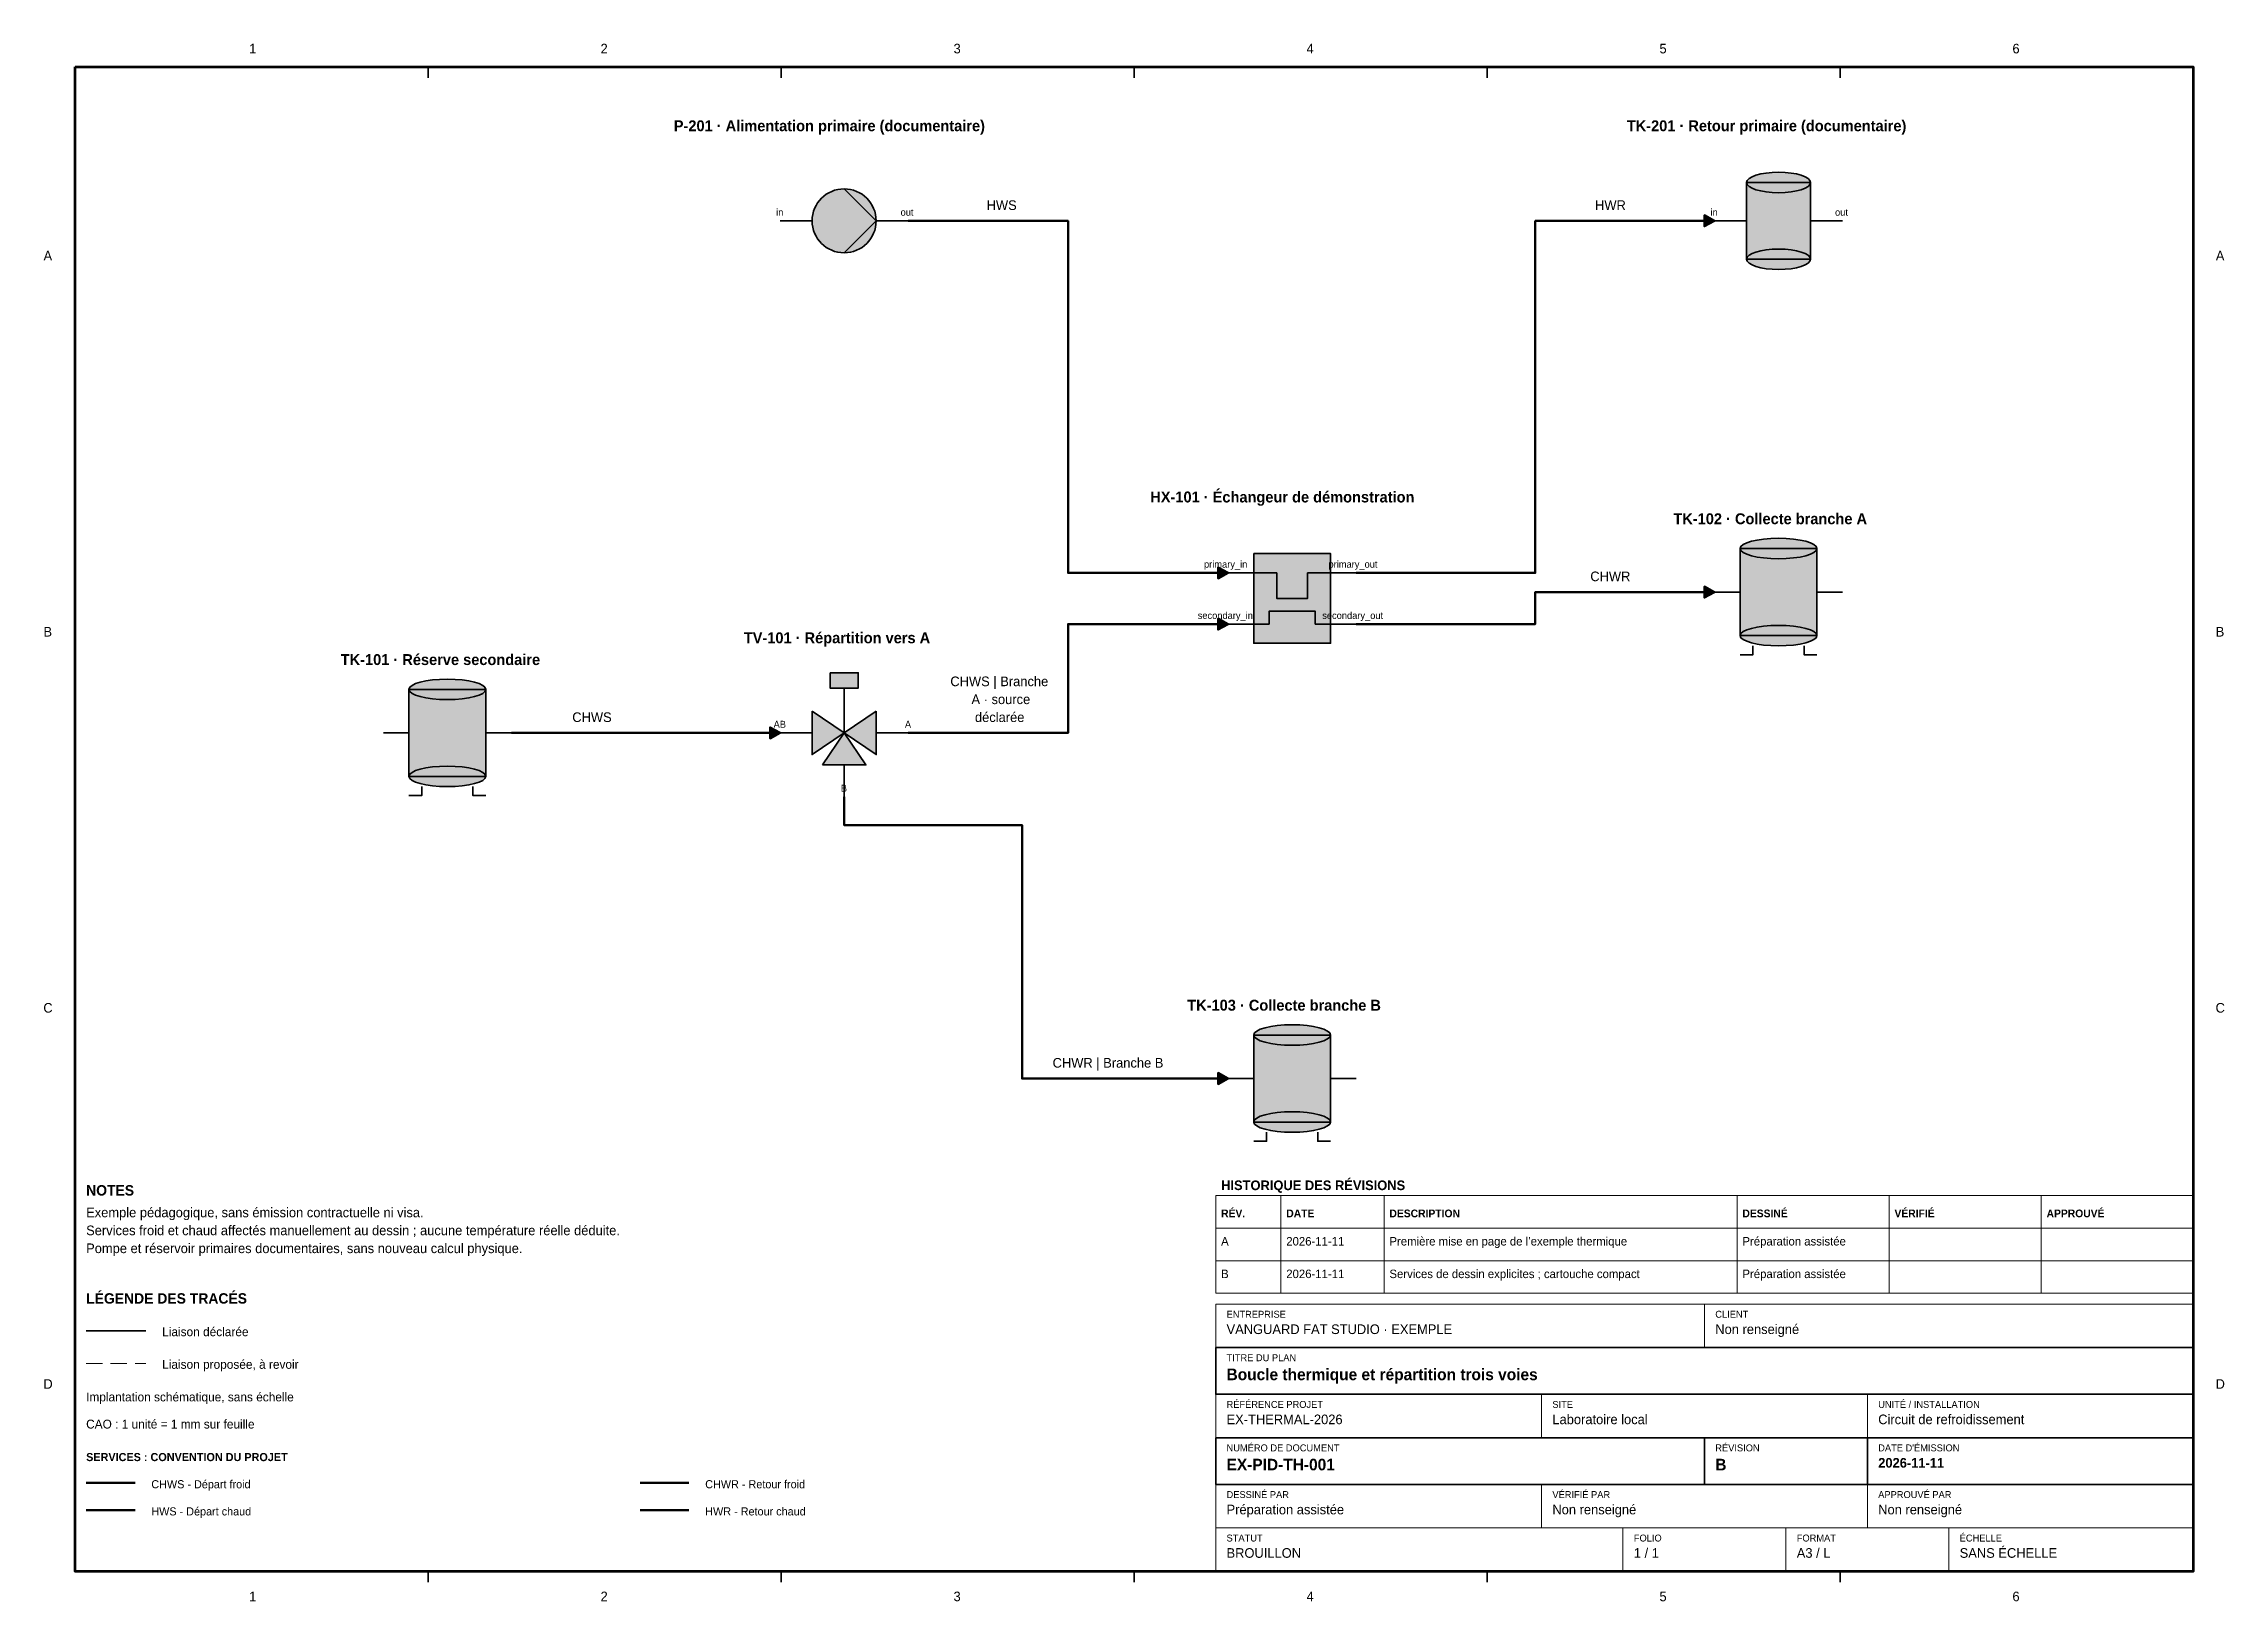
# Model space of a CAD drawing. Header units: millimetres. Extents: x 14 to 416, y 4 to 291.
import ezdxf

# ---------------------------------------------------------------- set-up
doc = ezdxf.new("R2010")
doc.units = ezdxf.units.MM
doc.linetypes.add('PID_DASHED', pattern=[4.5, 3, -1.5])
for name, color, linetype, lineweight in [('PID_BORDER', 7, 'Continuous', 70), ('PID_EQUIPMENT', 7, 'Continuous', 35), ('PID_PIPES', 7, 'Continuous', 50), ('PID_REVISIONS', 7, 'Continuous', 18), ('PID_TEXT', 7, 'Continuous', 18), ('PID_TITLEBLOCK', 7, 'Continuous', 35)]:
    doc.layers.add(name, color=color, linetype=linetype, lineweight=lineweight)
doc.styles.add('PID_BOLD', font='Geist-Bold.ttf')
doc.styles.add('PID_REGULAR', font='Geist-Regular.ttf')

msp = doc.modelspace()

# ---------------------------------------------------------------- hatches: boundary and pattern name
at = {"layer": 'PID_EQUIPMENT'}
h = msp.add_hatch(color=255, dxfattribs=at)
edge = h.paths.add_edge_path()
edge.add_ellipse((333.65, 265.74), major_axis=(5.89, 0), ratio=0.32, start_angle=0, end_angle=360)
for points in [[(327.76, 265.74), (339.54, 265.74), (339.54, 251.6), (327.76, 251.6)], [(237.01, 197.39), (251.15, 197.39), (251.15, 180.89), (237.01, 180.89)], [(326.58, 198.33), (340.72, 198.33), (340.72, 182.3), (326.58, 182.3)], [(158.99, 175.47), (164.18, 175.47), (164.18, 172.64), (158.99, 172.64)], [(81.44, 172.4), (95.59, 172.4), (95.59, 156.38), (81.44, 156.38)], [(155.69, 168.4), (161.58, 164.39), (155.69, 160.38)], [(167.48, 168.4), (161.58, 164.39), (167.48, 160.38)], [(157.58, 158.5), (161.58, 164.39), (165.59, 158.5)], [(237.01, 108.76), (251.15, 108.76), (251.15, 92.74), (237.01, 92.74)]]:
    msp.add_hatch(color=255, dxfattribs=at).paths.add_polyline_path(points)
h = msp.add_hatch(color=255, dxfattribs=at)
edge = h.paths.add_edge_path()
edge.add_arc((161.58, 258.67), 5.89, 0, 360)
h = msp.add_hatch(color=255, dxfattribs=at)
edge = h.paths.add_edge_path()
edge.add_ellipse((333.65, 251.6), major_axis=(5.89, 0), ratio=0.32, start_angle=0, end_angle=360)
h = msp.add_hatch(color=255, dxfattribs=at)
edge = h.paths.add_edge_path()
edge.add_ellipse((333.65, 198.33), major_axis=(7.07, 0), ratio=0.266667, start_angle=0, end_angle=360)
h = msp.add_hatch(color=255, dxfattribs=at)
edge = h.paths.add_edge_path()
edge.add_ellipse((333.65, 182.3), major_axis=(7.07, 0), ratio=0.266667, start_angle=0, end_angle=360)
h = msp.add_hatch(color=255, dxfattribs=at)
edge = h.paths.add_edge_path()
edge.add_ellipse((88.52, 172.4), major_axis=(7.07, 0), ratio=0.266667, start_angle=0, end_angle=360)
h = msp.add_hatch(color=255, dxfattribs=at)
edge = h.paths.add_edge_path()
edge.add_ellipse((88.52, 156.38), major_axis=(7.07, 0), ratio=0.266667, start_angle=0, end_angle=360)
h = msp.add_hatch(color=255, dxfattribs=at)
edge = h.paths.add_edge_path()
edge.add_ellipse((244.08, 108.76), major_axis=(7.07, 0), ratio=0.266667, start_angle=0, end_angle=360)
h = msp.add_hatch(color=255, dxfattribs=at)
edge = h.paths.add_edge_path()
edge.add_ellipse((244.08, 92.74), major_axis=(7.07, 0), ratio=0.266667, start_angle=0, end_angle=360)
at = {"layer": 'PID_PIPES'}
for color, points in [(13, [(321.86, 258.67), (320, 257.66), (320, 259.69)]), (12, [(232.3, 193.85), (230.43, 192.84), (230.43, 194.87)]), (153, [(321.86, 190.32), (320, 189.3), (320, 191.33)]), (152, [(232.3, 184.42), (230.43, 183.41), (230.43, 185.44)]), (152, [(149.8, 164.39), (147.94, 163.37), (147.94, 165.41)]), (153, [(232.3, 100.75), (230.43, 99.73), (230.43, 101.77)])]:
    msp.add_hatch(color=color, dxfattribs=at).paths.add_polyline_path(points)

# ---------------------------------------------------------------- linework, layer by layer
at = {"layer": 'PID_BORDER', "color": 7, "lineweight": 70}
msp.add_lwpolyline([(20, 287), (410, 287), (410, 10), (20, 10)], close=True, dxfattribs=at)
at = {"layer": 'PID_BORDER', "color": 7, "lineweight": 35}
for points in [[(85, 287), (85, 285)], [(150, 287), (150, 285)], [(215, 287), (215, 285)], [(280, 287), (280, 285)], [(345, 287), (345, 285)], [(85, 10), (85, 8)], [(150, 10), (150, 8)], [(215, 10), (215, 8)], [(280, 10), (280, 8)], [(345, 10), (345, 8)]]:
    msp.add_lwpolyline(points, dxfattribs=at)
at = {"layer": 'PID_EQUIPMENT', "color": 7, "lineweight": 35}
for points in [[(327.76, 265.74), (339.54, 265.74), (339.54, 251.6), (327.76, 251.6)], [(237.01, 197.39), (251.15, 197.39), (251.15, 180.89), (237.01, 180.89)], [(326.58, 198.33), (340.72, 198.33), (340.72, 182.3), (326.58, 182.3)], [(158.99, 175.47), (164.18, 175.47), (164.18, 172.64), (158.99, 172.64)], [(81.44, 172.4), (95.59, 172.4), (95.59, 156.38), (81.44, 156.38)], [(155.69, 168.4), (161.58, 164.39), (155.69, 160.38)], [(167.48, 168.4), (161.58, 164.39), (167.48, 160.38)], [(157.58, 158.5), (161.58, 164.39), (165.59, 158.5)], [(237.01, 108.76), (251.15, 108.76), (251.15, 92.74), (237.01, 92.74)]]:
    msp.add_lwpolyline(points, close=True, dxfattribs=at)
for points in [[(161.58, 264.56), (167.48, 258.67)], [(149.8, 258.67), (155.69, 258.67)], [(161.58, 252.78), (167.48, 258.67)], [(167.48, 258.67), (173.37, 258.67)], [(321.86, 258.67), (327.76, 258.67)], [(339.54, 258.67), (345.43, 258.67)], [(232.3, 193.85), (237.01, 193.85)], [(237.01, 193.85), (241.25, 193.85), (241.25, 189.14), (246.91, 189.14), (246.91, 193.85), (251.15, 193.85)], [(251.15, 193.85), (255.87, 193.85)], [(321.86, 190.32), (326.58, 190.32)], [(340.72, 190.32), (345.43, 190.32)], [(237.01, 184.42), (239.84, 184.42), (239.84, 186.78), (248.32, 186.78), (248.32, 184.42), (251.15, 184.42)], [(232.3, 184.42), (237.01, 184.42)], [(251.15, 184.42), (255.87, 184.42)], [(328.93, 180.42), (328.93, 178.77), (326.58, 178.77)], [(338.36, 180.42), (338.36, 178.77), (340.72, 178.77)], [(161.58, 164.39), (161.58, 172.64)], [(76.73, 164.39), (81.44, 164.39)], [(95.59, 164.39), (100.3, 164.39)], [(149.8, 164.39), (155.69, 164.39)], [(167.48, 164.39), (173.37, 164.39)], [(161.58, 158.5), (161.58, 152.6)], [(83.8, 154.49), (83.8, 152.84), (81.44, 152.84)], [(93.23, 154.49), (93.23, 152.84), (95.59, 152.84)], [(232.3, 100.75), (237.01, 100.75)], [(251.15, 100.75), (255.87, 100.75)], [(239.37, 90.85), (239.37, 89.2), (237.01, 89.2)], [(248.79, 90.85), (248.79, 89.2), (251.15, 89.2)]]:
    msp.add_lwpolyline(points, dxfattribs=at)
msp.add_circle((161.58, 258.67), 5.89, dxfattribs=at)
for centre, major_axis, ratio in [((333.65, 265.74), (5.89, 0), 0.32), ((333.65, 251.6), (5.89, 0), 0.32), ((333.65, 198.33), (7.07, 0), 0.266667), ((333.65, 182.3), (7.07, 0), 0.266667), ((88.52, 172.4), (7.07, 0), 0.266667), ((88.52, 156.38), (7.07, 0), 0.266667), ((244.08, 108.76), (7.07, 0), 0.266667), ((244.08, 92.74), (7.07, 0), 0.266667)]:
    msp.add_ellipse(centre, major_axis=major_axis, ratio=ratio, dxfattribs=at)
at = {"layer": 'PID_PIPES', "color": 12, "lineweight": 50}
msp.add_lwpolyline([(173.37, 258.67), (178.55, 258.67), (202.83, 258.67), (202.83, 193.85), (227.11, 193.85), (232.3, 193.85)], dxfattribs=at)
at = {"layer": 'PID_PIPES', "color": 13, "lineweight": 50}
msp.add_lwpolyline([(255.87, 193.85), (261.05, 193.85), (288.86, 193.85), (288.86, 258.67), (316.68, 258.67), (321.86, 258.67)], dxfattribs=at)
msp.add_lwpolyline([(321.86, 258.67), (320, 257.66), (320, 259.69)], close=True, dxfattribs=at)
at = {"layer": 'PID_PIPES', "color": 12, "lineweight": 50}
msp.add_lwpolyline([(232.3, 193.85), (230.43, 192.84), (230.43, 194.87)], close=True, dxfattribs=at)
at = {"layer": 'PID_PIPES', "color": 153, "lineweight": 50}
for points in [[(255.87, 184.42), (261.05, 184.42), (288.86, 184.42), (288.86, 190.32), (316.68, 190.32), (321.86, 190.32)], [(161.58, 152.6), (161.58, 147.42), (194.35, 147.42), (194.35, 100.75), (227.11, 100.75), (232.3, 100.75)]]:
    msp.add_lwpolyline(points, dxfattribs=at)
for points in [[(321.86, 190.32), (320, 189.3), (320, 191.33)], [(232.3, 100.75), (230.43, 99.73), (230.43, 101.77)]]:
    msp.add_lwpolyline(points, close=True, dxfattribs=at)
at = {"layer": 'PID_PIPES', "color": 152, "lineweight": 50}
for points in [[(232.3, 184.42), (230.43, 183.41), (230.43, 185.44)], [(149.8, 164.39), (147.94, 163.37), (147.94, 165.41)]]:
    msp.add_lwpolyline(points, close=True, dxfattribs=at)
for points in [[(173.37, 164.39), (178.55, 164.39), (202.83, 164.39), (202.83, 184.42), (227.11, 184.42), (232.3, 184.42)], [(100.3, 164.39), (105.49, 164.39), (125.05, 164.39), (125.05, 164.39), (144.61, 164.39), (149.8, 164.39)]]:
    msp.add_lwpolyline(points, dxfattribs=at)
at = {"layer": 'PID_REVISIONS', "color": 7, "lineweight": 18}
for points in [[(230, 79.2), (242, 79.2), (242, 73.2), (230, 73.2)], [(242, 79.2), (261, 79.2), (261, 73.2), (242, 73.2)], [(261, 79.2), (326, 79.2), (326, 73.2), (261, 73.2)], [(326, 79.2), (354, 79.2), (354, 73.2), (326, 73.2)], [(354, 79.2), (382, 79.2), (382, 73.2), (354, 73.2)], [(382, 79.2), (410, 79.2), (410, 73.2), (382, 73.2)], [(230, 73.2), (242, 73.2), (242, 67.2), (230, 67.2)], [(242, 73.2), (261, 73.2), (261, 67.2), (242, 67.2)], [(261, 73.2), (326, 73.2), (326, 67.2), (261, 67.2)], [(326, 73.2), (354, 73.2), (354, 67.2), (326, 67.2)], [(354, 73.2), (382, 73.2), (382, 67.2), (354, 67.2)], [(382, 73.2), (410, 73.2), (410, 67.2), (382, 67.2)], [(230, 67.2), (242, 67.2), (242, 61.2), (230, 61.2)], [(242, 67.2), (261, 67.2), (261, 61.2), (242, 61.2)], [(261, 67.2), (326, 67.2), (326, 61.2), (261, 61.2)], [(326, 67.2), (354, 67.2), (354, 61.2), (326, 61.2)], [(354, 67.2), (382, 67.2), (382, 61.2), (354, 61.2)], [(382, 67.2), (410, 67.2), (410, 61.2), (382, 61.2)]]:
    msp.add_lwpolyline(points, close=True, dxfattribs=at)
at = {"layer": 'PID_TITLEBLOCK', "color": 7, "lineweight": 18}
for points in [[(230, 59.2), (320, 59.2), (320, 51.2), (230, 51.2)], [(320, 59.2), (410, 59.2), (410, 51.2), (320, 51.2)], [(230, 42.6), (290, 42.6), (290, 34.6), (230, 34.6)], [(290, 42.6), (350, 42.6), (350, 34.6), (290, 34.6)], [(350, 42.6), (410, 42.6), (410, 34.6), (350, 34.6)], [(230, 26), (290, 26), (290, 18), (230, 18)], [(290, 26), (350, 26), (350, 18), (290, 18)], [(350, 26), (410, 26), (410, 18), (350, 18)], [(230, 18), (305, 18), (305, 10), (230, 10)], [(305, 18), (335, 18), (335, 10), (305, 10)], [(335, 18), (365, 18), (365, 10), (335, 10)], [(365, 18), (410, 18), (410, 10), (365, 10)]]:
    msp.add_lwpolyline(points, close=True, dxfattribs=at)
at = {"layer": 'PID_TITLEBLOCK', "color": 7, "lineweight": 35}
msp.add_lwpolyline([(22, 54.3), (33, 54.3)], dxfattribs=at)
at = {"layer": 'PID_TITLEBLOCK', "color": 7, "linetype": 'PID_DASHED', "lineweight": 18}
msp.add_lwpolyline([(22, 48.3), (33, 48.3)], dxfattribs=at)
at = {"layer": 'PID_TITLEBLOCK', "color": 7, "lineweight": 35}
for points in [[(230, 51.2), (410, 51.2), (410, 42.6), (230, 42.6)], [(230, 34.6), (320, 34.6), (320, 26), (230, 26)], [(320, 34.6), (350, 34.6), (350, 26), (320, 26)], [(350, 34.6), (410, 34.6), (410, 26), (350, 26)]]:
    msp.add_lwpolyline(points, close=True, dxfattribs=at)
at = {"layer": 'PID_TITLEBLOCK', "color": 152, "lineweight": 50}
msp.add_lwpolyline([(22, 26.3), (31, 26.3)], dxfattribs=at)
at = {"layer": 'PID_TITLEBLOCK', "color": 153, "lineweight": 50}
msp.add_lwpolyline([(124, 26.3), (133, 26.3)], dxfattribs=at)
at = {"layer": 'PID_TITLEBLOCK', "color": 12, "lineweight": 50}
msp.add_lwpolyline([(22, 21.3), (31, 21.3)], dxfattribs=at)
at = {"layer": 'PID_TITLEBLOCK', "color": 13, "lineweight": 50}
msp.add_lwpolyline([(124, 21.3), (133, 21.3)], dxfattribs=at)

# ---------------------------------------------------------------- texts
at = {"layer": 'PID_BORDER', "color": 7, "lineweight": 18, "style": 'PID_REGULAR'}
for s, p in [('1', (52.02, 289.5)), ('2', (116.73, 289.5)), ('3', (181.73, 289.5)), ('4', (246.73, 289.5)), ('5', (311.72, 289.5)), ('6', (376.72, 289.5)), ('A', (14.16, 251.38)), ('A', (414.17, 251.38)), ('B', (14.15, 182.12)), ('B', (414.15, 182.12)), ('C', (14.12, 112.88)), ('C', (414.12, 112.88)), ('D', (14.13, 43.62)), ('D', (414.13, 43.62)), ('1', (52.02, 4.5)), ('2', (116.73, 4.5)), ('3', (181.73, 4.5)), ('4', (246.73, 4.5)), ('5', (311.72, 4.5)), ('6', (376.72, 4.5))]:
    msp.add_text(s, height=1.77, dxfattribs=at).set_placement(p)
at = {"layer": 'PID_REVISIONS', "color": 7, "lineweight": 18}
for s, height, style, p in [('HISTORIQUE DES RÉVISIONS', 1.775, 'PID_BOLD', (231, 80.2)), ('RÉV.', 1.42, 'PID_BOLD', (231, 75.2)), ('DATE', 1.42, 'PID_BOLD', (243, 75.2)), ('DESCRIPTION', 1.42, 'PID_BOLD', (262, 75.2)), ('DESSINÉ', 1.42, 'PID_BOLD', (327, 75.2)), ('VÉRIFIÉ', 1.42, 'PID_BOLD', (355, 75.2)), ('APPROUVÉ', 1.42, 'PID_BOLD', (383, 75.2)), ('A', 1.56, 'PID_REGULAR', (231, 70)), ('2026-11-11', 1.562, 'PID_REGULAR', (243, 70)), ('Première mise en page de l’exemple thermique', 1.562, 'PID_REGULAR', (262, 70)), ('Préparation assistée', 1.562, 'PID_REGULAR', (327, 70)), ('B', 1.56, 'PID_REGULAR', (231, 64)), ('2026-11-11', 1.562, 'PID_REGULAR', (243, 64)), ('Services de dessin explicites ; cartouche compact', 1.562, 'PID_REGULAR', (262, 64)), ('Préparation assistée', 1.562, 'PID_REGULAR', (327, 64))]:
    msp.add_text(s, height=height, dxfattribs=dict(at, style=style)).set_placement(p)
at = {"layer": 'PID_TEXT', "color": 7, "lineweight": 18}
for s, height, style, p in [('P-201 · Alimentation primaire (documentaire)', 2.0082, 'PID_BOLD', (130.21, 275.17)), ('TK-201 · Retour primaire (documentaire)', 2.0082, 'PID_BOLD', (305.7, 275.17)), ('in', 1.278, 'PID_REGULAR', (149.06, 259.61)), ('out', 1.278, 'PID_REGULAR', (171.98, 259.61)), ('in', 1.278, 'PID_REGULAR', (321.12, 259.61)), ('out', 1.278, 'PID_REGULAR', (344.05, 259.61)), ('HX-101 · Échangeur de démonstration', 2.0082, 'PID_BOLD', (217.95, 206.82)), ('TK-102 · Collecte branche A', 2.0082, 'PID_BOLD', (314.28, 202.81)), ('primary_in', 1.278, 'PID_REGULAR', (227.85, 194.8)), ('primary_out', 1.278, 'PID_REGULAR', (250.77, 194.8)), ('secondary_in', 1.278, 'PID_REGULAR', (226.69, 185.37)), ('secondary_out', 1.278, 'PID_REGULAR', (249.62, 185.37)), ('TV-101 · Répartition vers A', 2.0082, 'PID_BOLD', (143.1, 180.89)), ('TK-101 · Réserve secondaire', 2.0082, 'PID_BOLD', (68.88, 176.88)), ('AB', 1.278, 'PID_REGULAR', (148.59, 165.33)), ('A', 1.28, 'PID_REGULAR', (172.77, 165.33)), ('B', 1.28, 'PID_REGULAR', (160.97, 153.55)), ('TK-103 · Collecte branche B', 2.0082, 'PID_BOLD', (224.76, 113.24))]:
    msp.add_text(s, height=height, dxfattribs=dict(at, style=style)).set_placement(p)
at = {"layer": 'PID_TEXT', "color": 12, "lineweight": 18, "style": 'PID_REGULAR'}
msp.add_text('HWS', height=1.775, dxfattribs=at).set_placement((187.82, 260.67))
at = {"layer": 'PID_TEXT', "color": 13, "lineweight": 18, "style": 'PID_REGULAR'}
msp.add_text('HWR', height=1.775, dxfattribs=at).set_placement((299.86, 260.67))
at = {"layer": 'PID_TEXT', "color": 153, "lineweight": 18, "style": 'PID_REGULAR'}
for s, p in [('CHWR', (298.98, 192.32)), ('CHWR | Branche B', (199.97, 102.75))]:
    msp.add_text(s, height=1.775, dxfattribs=at).set_placement(p)
at = {"layer": 'PID_TEXT', "color": 152, "lineweight": 18, "style": 'PID_REGULAR'}
for s, p in [('CHWS | Branche', (181.14, 172.99)), ('A · source', (185.03, 169.69)), ('CHWS', (111.52, 166.39)), ('déclarée', (185.67, 166.39))]:
    msp.add_text(s, height=1.775, dxfattribs=at).set_placement(p)
at = {"layer": 'PID_TITLEBLOCK', "color": 7, "lineweight": 18}
for s, height, style, p in [('NOTES', 1.917, 'PID_BOLD', (22, 79.2)), ('Exemple pédagogique, sans émission contractuelle ni visa.', 1.775, 'PID_REGULAR', (22, 75.2)), ('Services froid et chaud affectés manuellement au dessin ; aucune température réelle déduite.', 1.775, 'PID_REGULAR', (22, 71.9)), ('Pompe et réservoir primaires documentaires, sans nouveau calcul physique.', 1.775, 'PID_REGULAR', (22, 68.6)), ('LÉGENDE DES TRACÉS', 1.917, 'PID_BOLD', (22, 59.3)), ('ENTREPRISE', 1.278, 'PID_REGULAR', (232, 56.7)), ('CLIENT', 1.278, 'PID_REGULAR', (322, 56.7)), ('Liaison déclarée', 1.633, 'PID_REGULAR', (36, 53.3)), ('VANGUARD FAT STUDIO · EXEMPLE', 1.775, 'PID_REGULAR', (232, 53.7)), ('Non renseigné', 1.775, 'PID_REGULAR', (322, 53.7)), ('Liaison proposée, à revoir', 1.633, 'PID_REGULAR', (36, 47.3)), ('TITRE DU PLAN', 1.278, 'PID_REGULAR', (232, 48.7)), ('Boucle thermique et répartition trois voies', 2.13, 'PID_BOLD', (232, 45.2)), ('Implantation schématique, sans échelle', 1.633, 'PID_REGULAR', (22, 41.3)), ('RÉFÉRENCE PROJET', 1.278, 'PID_REGULAR', (232, 40.1)), ('SITE', 1.278, 'PID_REGULAR', (292, 40.1)), ('UNITÉ / INSTALLATION', 1.278, 'PID_REGULAR', (352, 40.1)), ('CAO : 1 unité = 1 mm sur feuille', 1.633, 'PID_REGULAR', (22, 36.3)), ('EX-THERMAL-2026', 1.775, 'PID_REGULAR', (232, 37.1)), ('Laboratoire local', 1.775, 'PID_REGULAR', (292, 37.1)), ('Circuit de refroidissement', 1.775, 'PID_REGULAR', (352, 37.1)), ('NUMÉRO DE DOCUMENT', 1.278, 'PID_REGULAR', (232, 32.1)), ('RÉVISION', 1.278, 'PID_REGULAR', (322, 32.1)), ("DATE D'ÉMISSION", 1.278, 'PID_REGULAR', (352, 32.1)), ('SERVICES : CONVENTION DU PROJET', 1.491, 'PID_BOLD', (22, 30.3)), ('EX-PID-TH-001', 2.13, 'PID_BOLD', (232, 28.6)), ('B', 2.13, 'PID_BOLD', (322, 28.6)), ('2026-11-11', 1.775, 'PID_BOLD', (352, 29.1)), ('CHWS - Départ froid', 1.491, 'PID_REGULAR', (34, 25.3)), ('CHWR - Retour froid', 1.491, 'PID_REGULAR', (136, 25.3)), ('DESSINÉ PAR', 1.278, 'PID_REGULAR', (232, 23.5)), ('VÉRIFIÉ PAR', 1.278, 'PID_REGULAR', (292, 23.5)), ('APPROUVÉ PAR', 1.278, 'PID_REGULAR', (352, 23.5)), ('HWS - Départ chaud', 1.491, 'PID_REGULAR', (34, 20.3)), ('HWR - Retour chaud', 1.491, 'PID_REGULAR', (136, 20.3)), ('Préparation assistée', 1.775, 'PID_REGULAR', (232, 20.5)), ('Non renseigné', 1.775, 'PID_REGULAR', (292, 20.5)), ('Non renseigné', 1.775, 'PID_REGULAR', (352, 20.5)), ('STATUT', 1.278, 'PID_REGULAR', (232, 15.5)), ('FOLIO', 1.278, 'PID_REGULAR', (307, 15.5)), ('FORMAT', 1.278, 'PID_REGULAR', (337, 15.5)), ('ÉCHELLE', 1.278, 'PID_REGULAR', (367, 15.5)), ('BROUILLON', 1.775, 'PID_REGULAR', (232, 12.5)), ('1 / 1', 1.775, 'PID_REGULAR', (307, 12.5)), ('A3 / L', 1.775, 'PID_REGULAR', (337, 12.5)), ('SANS ÉCHELLE', 1.775, 'PID_REGULAR', (367, 12.5))]:
    msp.add_text(s, height=height, dxfattribs=dict(at, style=style)).set_placement(p)

doc.saveas('drawing.dxf')
